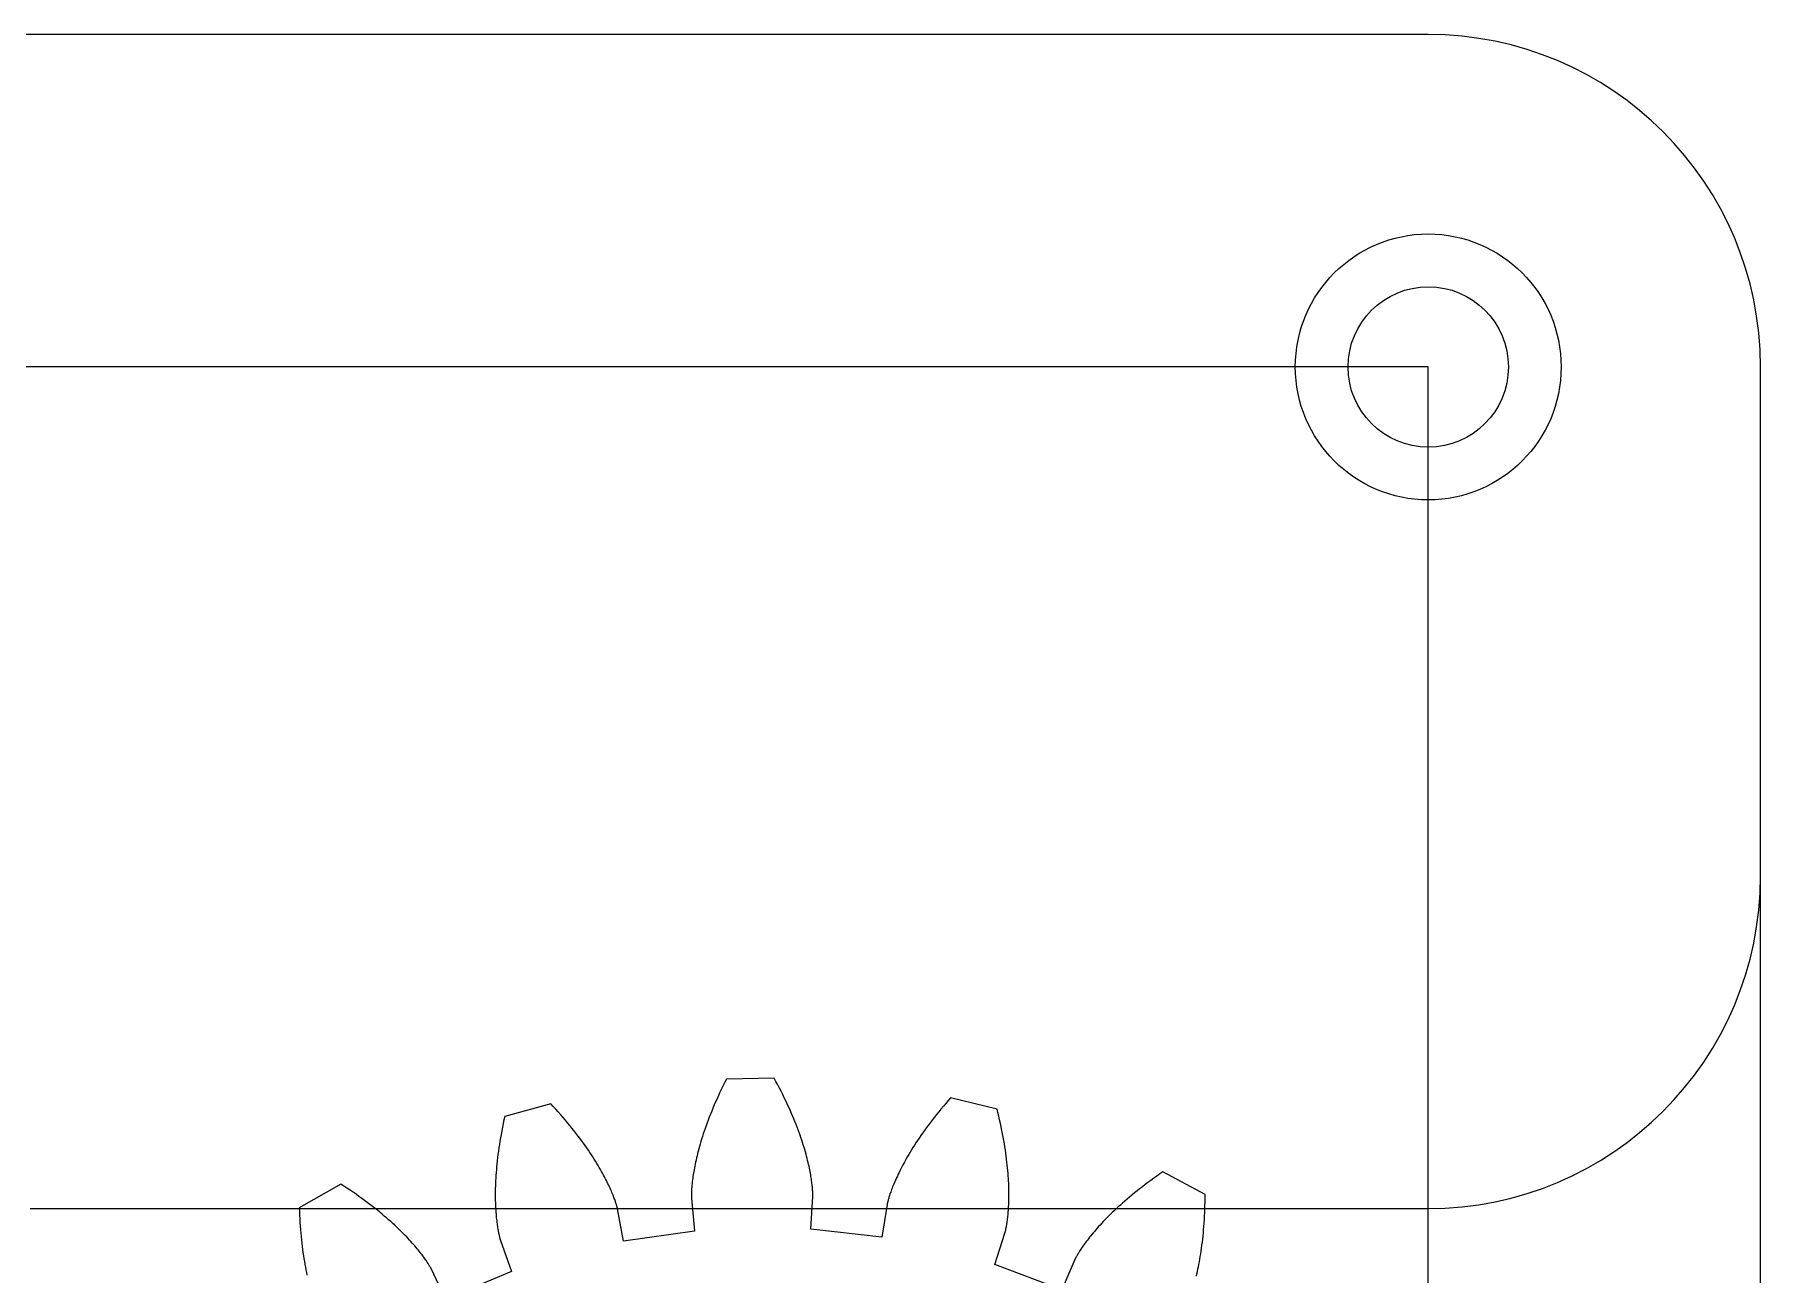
# Model space of a CAD drawing. Header units: millimetres. Extents: x -10 to 120, y 0 to 105.
# Drawn here: x 68.1 to 120, y 68.1 to 105.4 of the extents above; entities that cross this region are included whole.
import ezdxf

# ---------------------------------------------------------------- set-up
doc = ezdxf.new("R2010")
doc.units = ezdxf.units.MM
for name, color, linetype, lineweight in [('Drawings', 4, 'CONTINUOUS', 0), ('Layer02', 7, 'CONTINUOUS', 0), ('Layer03', 7, 'CONTINUOUS', 0), ('MotorGear', 6, 'CONTINUOUS', 0), ('Pipe Layer', 7, 'CONTINUOUS', 0), ('Syringe Layer', 7, 'CONTINUOUS', 0), ('Template', 7, 'CONTINUOUS', 0)]:
    doc.layers.add(name, color=color, linetype=linetype, lineweight=lineweight)

msp = doc.modelspace()

# ---------------------------------------------------------------- linework, layer by layer
at = {"layer": 'Drawings'}
for p, q in [((110, 95.4), (0, 95.4)), ((110, 10), (110, 95.4))]:
    msp.add_line(p, q, dxfattribs=at)
msp.add_circle((110, 95.4), 4, dxfattribs=at)
at = {"layer": 'Layer02'}
for p, q in [((110, 105.4), (0, 105.4)), ((120, 80.08), (120, 95.4)), ((67.92, 70.08), (110, 70.08))]:
    msp.add_line(p, q, dxfattribs=at)
msp.add_circle((110, 95.4), 2.413, dxfattribs=at)
for centre, start, end in [((110, 95.4), 0, 90), ((110, 80.08), 270, 0)]:
    msp.add_arc(centre, 10, start, end, dxfattribs=at)
at = {"layer": 'Layer03'}
for p, q in [((110, 105.4), (0, 105.4)), ((120, 10), (120, 95.4))]:
    msp.add_line(p, q, dxfattribs=at)
msp.add_circle((110, 95.4), 2.413, dxfattribs=at)
msp.add_arc((110, 95.4), 10, 0, 90, dxfattribs=at)
at = {"layer": 'MotorGear'}
for p, q in [((88.779533, 73.780802), (88.730617, 73.680254)), ((88.83012, 73.882523), (88.779533, 73.780802)), ((88.877975, 73.976675), (88.83012, 73.882523)), ((90.317348, 73.998135), (88.877975, 73.976675)), ((90.367988, 73.905449), (90.317348, 73.998135)), ((90.421586, 73.805283), (90.367988, 73.905449)), ((90.473477, 73.706238), (90.421586, 73.805283)), ((88.551187, 73.290197), (88.510263, 73.195818)), ((88.59366, 73.385851), (88.551187, 73.290197)), ((88.637705, 73.482759), (88.59366, 73.385851)), ((88.68335, 73.5809), (88.637705, 73.482759)), ((88.730617, 73.680254), (88.68335, 73.5809)), ((90.523685, 73.608337), (90.473477, 73.706238)), ((90.572235, 73.5116), (90.523685, 73.608337)), ((90.619149, 73.416046), (90.572235, 73.5116)), ((90.664455, 73.321703), (90.619149, 73.416046)), ((90.708174, 73.228586), (90.664455, 73.321703)), ((95.552286, 73.328896), (95.477992, 73.242952)), ((95.622053, 73.408192), (95.552286, 73.328896)), ((97.021542, 73.071018), (95.622053, 73.408192)), ((82.181462, 72.747021), (82.157761, 72.635916)), ((82.204399, 72.850117), (82.181462, 72.747021)), ((83.593214, 73.228859), (82.204399, 72.850117)), ((83.665313, 73.15168), (83.593214, 73.228859)), ((83.742137, 73.067989), (83.665313, 73.15168)), ((83.817029, 72.984961), (83.742137, 73.067989)), ((83.890007, 72.902622), (83.817029, 72.984961)), ((83.961089, 72.820997), (83.890007, 72.902622)), ((84.030293, 72.740114), (83.961089, 72.820997)), ((84.097637, 72.660002), (84.030293, 72.740114)), ((88.32796, 72.743715), (88.29578, 72.657381)), ((88.361532, 72.831434), (88.32796, 72.743715)), ((88.396521, 72.920523), (88.361532, 72.831434)), ((88.432956, 73.010963), (88.396521, 72.920523)), ((88.470861, 73.102736), (88.432956, 73.010963)), ((88.510263, 73.195818), (88.470861, 73.102736)), ((90.750334, 73.136719), (90.708174, 73.228586)), ((90.790958, 73.046118), (90.750334, 73.136719)), ((90.830072, 72.956804), (90.790958, 73.046118)), ((90.867702, 72.868797), (90.830072, 72.956804)), ((90.903873, 72.782118), (90.867702, 72.868797)), ((90.938612, 72.696781), (90.903873, 72.782118)), ((95.071702, 72.743313), (95.010388, 72.662952)), ((95.134811, 72.824549), (95.071702, 72.743313)), ((95.199738, 72.906633), (95.134811, 72.824549)), ((95.2665, 72.989544), (95.199738, 72.906633)), ((95.335117, 73.073252), (95.2665, 72.989544)), ((95.405608, 73.15773), (95.335117, 73.073252)), ((95.477992, 73.242952), (95.405608, 73.15773)), ((97.047541, 72.968651), (97.021542, 73.071018)), ((97.074544, 72.858301), (97.047541, 72.968651)), ((97.100174, 72.749464), (97.074544, 72.858301)), ((97.124458, 72.642153), (97.100174, 72.749464)), ((82.09451, 72.311966), (82.075948, 72.207148)), ((82.114313, 72.418375), (82.09451, 72.311966)), ((82.135387, 72.526361), (82.114313, 72.418375)), ((82.157761, 72.635916), (82.135387, 72.526361)), ((84.163141, 72.580683), (84.097637, 72.660002)), ((84.226822, 72.502186), (84.163141, 72.580683)), ((84.288702, 72.424534), (84.226822, 72.502186)), ((84.348798, 72.347754), (84.288702, 72.424534)), ((84.407132, 72.27187), (84.348798, 72.347754)), ((84.463724, 72.196909), (84.407132, 72.27187)), ((88.154809, 72.247118), (88.130409, 72.16946)), ((88.180437, 72.326262), (88.154809, 72.247118)), ((88.207321, 72.406876), (88.180437, 72.326262)), ((88.235488, 72.488945), (88.207321, 72.406876)), ((88.264965, 72.572454), (88.235488, 72.488945)), ((88.29578, 72.657381), (88.264965, 72.572454)), ((90.971946, 72.61281), (90.938612, 72.696781)), ((91.003899, 72.530218), (90.971946, 72.61281)), ((91.0345, 72.449026), (91.003899, 72.530218)), ((91.063775, 72.369247), (91.0345, 72.449026)), ((91.091751, 72.290903), (91.063775, 72.369247)), ((91.118455, 72.214008), (91.091751, 72.290903)), ((91.143915, 72.138575), (91.118455, 72.214008)), ((94.730053, 72.275131), (94.679086, 72.200535)), ((94.782693, 72.35075), (94.730053, 72.275131)), ((94.837024, 72.427364), (94.782693, 72.35075)), ((94.89307, 72.504951), (94.837024, 72.427364)), ((94.950851, 72.58349), (94.89307, 72.504951)), ((95.010388, 72.662952), (94.950851, 72.58349)), ((97.147424, 72.536381), (97.124458, 72.642153)), ((97.169102, 72.432163), (97.147424, 72.536381)), ((97.189522, 72.329515), (97.169102, 72.432163)), ((97.208711, 72.228451), (97.189522, 72.329515)), ((97.226699, 72.128986), (97.208711, 72.228451)), ((82.000725, 71.707413), (81.988991, 71.612421)), ((82.013523, 71.804071), (82.000725, 71.707413)), ((82.027415, 71.902388), (82.013523, 71.804071)), ((82.04243, 72.002346), (82.027415, 71.902388)), ((82.058598, 72.103937), (82.04243, 72.002346)), ((82.075948, 72.207148), (82.058598, 72.103937)), ((84.518594, 72.122894), (84.463724, 72.196909)), ((84.571763, 72.04985), (84.518594, 72.122894)), ((84.623252, 71.977798), (84.571763, 72.04985)), ((84.673083, 71.906767), (84.623252, 71.977798)), ((84.721278, 71.836777), (84.673083, 71.906767)), ((84.767859, 71.767851), (84.721278, 71.836777)), ((84.812848, 71.70001), (84.767859, 71.767851)), ((84.856267, 71.63328), (84.812848, 71.70001)), ((88.008218, 71.73555), (87.991621, 71.668699)), ((88.025843, 71.803982), (88.008218, 71.73555)), ((88.044526, 71.873989), (88.025843, 71.803982)), ((88.064296, 71.945553), (88.044526, 71.873989)), ((88.085181, 72.018661), (88.064296, 71.945553)), ((88.107209, 72.093304), (88.085181, 72.018661)), ((88.130409, 72.16946), (88.107209, 72.093304)), ((91.168159, 72.064625), (91.143915, 72.138575)), ((91.191214, 71.99217), (91.168159, 72.064625)), ((91.213108, 71.921228), (91.191214, 71.99217)), ((91.23387, 71.851809), (91.213108, 71.921228)), ((91.253527, 71.783932), (91.23387, 71.851809)), ((91.272109, 71.717607), (91.253527, 71.783932)), ((91.289643, 71.652849), (91.272109, 71.717607)), ((94.367227, 71.708853), (94.328817, 71.643232)), ((94.407126, 71.775669), (94.367227, 71.708853)), ((94.448537, 71.843664), (94.407126, 71.775669)), ((94.491483, 71.912815), (94.448537, 71.843664)), ((94.535988, 71.983099), (94.491483, 71.912815)), ((94.582075, 72.054495), (94.535988, 71.983099)), ((94.629767, 72.12698), (94.582075, 72.054495)), ((94.679086, 72.200535), (94.629767, 72.12698)), ((97.243515, 72.031128), (97.226699, 72.128986)), ((97.259189, 71.934893), (97.243515, 72.031128)), ((97.27375, 71.840294), (97.259189, 71.934893)), ((97.28723, 71.747343), (97.27375, 71.840294)), ((97.299655, 71.656048), (97.28723, 71.747343)), ((81.95208, 71.249346), (81.945208, 71.162851)), ((81.959863, 71.337563), (81.95208, 71.249346)), ((81.96859, 71.427485), (81.959863, 71.337563)), ((81.978288, 71.51911), (81.96859, 71.427485)), ((81.988991, 71.612421), (81.978288, 71.51911)), ((84.898139, 71.567682), (84.856267, 71.63328)), ((84.938489, 71.503237), (84.898139, 71.567682)), ((84.977338, 71.439968), (84.938489, 71.503237)), ((85.014711, 71.377895), (84.977338, 71.439968)), ((85.050631, 71.317038), (85.014711, 71.377895)), ((85.085124, 71.257418), (85.050631, 71.317038)), ((85.118212, 71.199057), (85.085124, 71.257418)), ((85.14992, 71.141973), (85.118212, 71.199057)), ((87.892378, 71.19241), (87.883718, 71.140348)), ((87.901799, 71.246157), (87.892378, 71.19241)), ((87.912014, 71.301577), (87.901799, 71.246157)), ((87.923052, 71.358662), (87.912014, 71.301577)), ((87.934942, 71.417404), (87.923052, 71.358662)), ((87.947715, 71.477789), (87.934942, 71.417404)), ((87.961399, 71.53981), (87.947715, 71.477789)), ((87.976025, 71.603449), (87.961399, 71.53981)), ((87.991621, 71.668699), (87.976025, 71.603449)), ((91.30616, 71.589674), (91.289643, 71.652849)), ((91.321687, 71.52809), (91.30616, 71.589674)), ((91.336254, 71.468113), (91.321687, 71.52809)), ((91.34989, 71.409752), (91.336254, 71.468113)), ((91.362625, 71.35302), (91.34989, 71.409752)), ((91.374487, 71.297928), (91.362625, 71.35302)), ((91.385507, 71.244486), (91.374487, 71.297928)), ((91.395714, 71.192707), (91.385507, 71.244486)), ((91.405138, 71.142597), (91.395714, 71.192707)), ((94.09957, 71.219158), (94.072182, 71.163847)), ((94.128249, 71.275827), (94.09957, 71.219158)), ((94.158242, 71.33383), (94.128249, 71.275827)), ((94.189575, 71.393152), (94.158242, 71.33383)), ((94.222275, 71.453773), (94.189575, 71.393152)), ((94.256365, 71.515675), (94.222275, 71.453773)), ((94.291871, 71.578835), (94.256365, 71.515675)), ((94.328817, 71.643232), (94.291871, 71.578835)), ((97.311058, 71.566425), (97.299655, 71.656048)), ((97.321468, 71.478479), (97.311058, 71.566425)), ((97.330915, 71.392227), (97.321468, 71.478479)), ((97.339431, 71.307676), (97.330915, 71.392227)), ((97.347044, 71.224836), (97.339431, 71.307676)), ((97.353786, 71.143715), (97.347044, 71.224836)), ((102.012875, 71.18038), (101.92558, 71.120926)), ((103.284544, 70.505762), (102.012875, 71.18038)), ((77.271642, 70.811527), (76.020648, 70.0993)), ((77.36067, 70.754704), (77.271642, 70.811527)), ((77.455894, 70.692747), (77.36067, 70.754704)), ((77.549081, 70.630953), (77.455894, 70.692747)), ((81.921402, 70.680452), (81.920051, 70.60622)), ((81.92345, 70.756458), (81.921402, 70.680452)), ((81.926224, 70.834232), (81.92345, 70.756458)), ((81.929755, 70.913767), (81.926224, 70.834232)), ((81.934075, 70.995052), (81.929755, 70.913767)), ((81.939217, 71.078083), (81.934075, 70.995052)), ((81.945208, 71.162851), (81.939217, 71.078083)), ((85.180275, 71.086185), (85.14992, 71.141973)), ((85.209301, 71.031713), (85.180275, 71.086185)), ((85.237022, 70.978577), (85.209301, 71.031713)), ((85.263465, 70.926794), (85.237022, 70.978577)), ((85.288655, 70.876385), (85.263465, 70.926794)), ((85.312619, 70.827362), (85.288655, 70.876385)), ((85.335383, 70.779747), (85.312619, 70.827362)), ((85.356973, 70.733557), (85.335383, 70.779747)), ((85.377415, 70.688807), (85.356973, 70.733557)), ((85.396738, 70.645512), (85.377415, 70.688807)), ((87.828252, 70.64992), (87.826735, 70.62044)), ((87.830132, 70.681171), (87.828252, 70.64992)), ((87.832409, 70.71419), (87.830132, 70.681171)), ((87.835112, 70.74897), (87.832409, 70.71419)), ((87.838273, 70.785511), (87.835112, 70.74897)), ((87.841922, 70.823801), (87.838273, 70.785511)), ((87.84609, 70.863838), (87.841922, 70.823801)), ((87.850808, 70.905615), (87.84609, 70.863838)), ((87.856107, 70.949123), (87.850808, 70.905615)), ((87.862017, 70.99436), (87.856107, 70.949123)), ((87.868568, 71.041315), (87.862017, 70.99436)), ((87.875792, 71.089981), (87.868568, 71.041315)), ((87.883718, 71.140348), (87.875792, 71.089981)), ((91.41381, 71.09417), (91.405138, 71.142597)), ((91.421758, 71.04743), (91.41381, 71.09417)), ((91.429014, 71.00239), (91.421758, 71.04743)), ((91.435607, 70.959057), (91.429014, 71.00239)), ((91.441569, 70.91744), (91.435607, 70.959057)), ((91.446929, 70.877544), (91.441569, 70.91744)), ((91.451717, 70.83938), (91.446929, 70.877544)), ((91.455966, 70.802952), (91.451717, 70.83938)), ((91.459705, 70.768267), (91.455966, 70.802952)), ((91.462964, 70.735331), (91.459705, 70.768267)), ((91.465776, 70.704149), (91.462964, 70.735331)), ((91.46817, 70.674726), (91.465776, 70.704149)), ((91.470178, 70.64707), (91.46817, 70.674726)), ((93.848455, 70.649769), (93.83446, 70.612024)), ((93.863414, 70.689058), (93.848455, 70.649769)), ((93.879367, 70.729883), (93.863414, 70.689058)), ((93.896341, 70.772228), (93.879367, 70.729883)), ((93.914364, 70.81608), (93.896341, 70.772228)), ((93.933464, 70.86142), (93.914364, 70.81608)), ((93.953666, 70.908234), (93.933464, 70.86142)), ((93.975001, 70.956505), (93.953666, 70.908234)), ((93.997493, 71.00622), (93.975001, 70.956505)), ((94.021169, 71.05736), (93.997493, 71.00622)), ((94.046057, 71.109907), (94.021169, 71.05736)), ((94.072182, 71.163847), (94.046057, 71.109907)), ((97.359687, 71.064322), (97.353786, 71.143715)), ((97.364779, 70.986664), (97.359687, 71.064322)), ((97.36909, 70.910753), (97.364779, 70.986664)), ((97.372654, 70.836594), (97.36909, 70.910753)), ((97.3755, 70.764193), (97.372654, 70.836594)), ((97.377659, 70.69356), (97.3755, 70.764193)), ((97.379163, 70.624697), (97.377659, 70.69356)), ((101.314465, 70.673256), (101.235093, 70.610668)), ((101.395795, 70.736246), (101.314465, 70.673256)), ((101.479095, 70.799606), (101.395795, 70.736246)), ((101.564379, 70.863308), (101.479095, 70.799606)), ((101.651657, 70.92732), (101.564379, 70.863308)), ((101.740942, 70.991615), (101.651657, 70.92732)), ((101.832246, 71.05616), (101.740942, 70.991615)), ((101.92558, 71.120926), (101.832246, 71.05616)), ((77.640243, 70.569349), (77.549081, 70.630953)), ((77.729391, 70.507967), (77.640243, 70.569349)), ((77.816536, 70.446835), (77.729391, 70.507967)), ((77.901687, 70.385986), (77.816536, 70.446835)), ((77.984859, 70.325449), (77.901687, 70.385986)), ((78.066061, 70.265255), (77.984859, 70.325449)), ((78.145308, 70.205433), (78.066061, 70.265255)), ((78.22261, 70.146009), (78.145308, 70.205433)), ((78.297983, 70.087017), (78.22261, 70.146009)), ((81.919365, 70.533766), (81.919312, 70.4631)), ((81.919312, 70.4631), (81.919862, 70.394224)), ((81.920051, 70.60622), (81.919365, 70.533766)), ((81.919862, 70.394224), (81.920982, 70.327145)), ((81.920982, 70.327145), (81.922643, 70.261866)), ((81.922643, 70.261866), (81.924811, 70.198391)), ((81.924811, 70.198391), (81.927458, 70.136726)), ((81.927458, 70.136726), (81.93055, 70.076874)), ((85.414966, 70.603693), (85.396738, 70.645512)), ((85.432129, 70.56336), (85.414966, 70.603693)), ((85.448253, 70.524534), (85.432129, 70.56336)), ((85.463366, 70.487225), (85.448253, 70.524534)), ((85.477495, 70.45145), (85.463366, 70.487225)), ((85.49067, 70.417221), (85.477495, 70.45145)), ((85.502917, 70.384556), (85.49067, 70.417221)), ((85.514265, 70.353466), (85.502917, 70.384556)), ((85.524743, 70.323963), (85.514265, 70.353466)), ((85.534379, 70.296061), (85.524743, 70.323963)), ((85.543202, 70.269772), (85.534379, 70.296061)), ((85.551241, 70.245108), (85.543202, 70.269772)), ((85.558525, 70.22208), (85.551241, 70.245108)), ((85.565084, 70.200701), (85.558525, 70.22208)), ((85.570945, 70.180981), (85.565084, 70.200701)), ((85.57614, 70.162926), (85.570945, 70.180981)), ((85.580698, 70.146553), (85.57614, 70.162926)), ((85.584647, 70.13187), (85.580698, 70.146553)), ((85.588019, 70.118881), (85.584647, 70.13187)), ((87.823694, 70.520304), (87.823534, 70.499731)), ((87.823534, 70.499731), (87.823552, 70.480946)), ((87.823552, 70.480946), (87.823717, 70.463951)), ((87.824063, 70.542664), (87.823694, 70.520304)), ((87.823717, 70.463951), (87.823996, 70.448748)), ((87.823996, 70.448748), (87.82436, 70.435333)), ((87.824672, 70.566809), (87.824063, 70.542664)), ((87.82436, 70.435333), (87.824776, 70.423712)), ((87.825553, 70.592733), (87.824672, 70.566809)), ((87.824776, 70.423712), (87.825214, 70.413883)), ((87.825214, 70.413883), (87.825642, 70.405844)), ((87.826735, 70.62044), (87.825553, 70.592733)), ((87.825642, 70.405844), (87.82603, 70.399593)), ((87.82603, 70.399593), (87.826345, 70.395132)), ((87.826345, 70.395132), (87.826634, 70.391565)), ((87.826634, 70.391565), (87.918437, 69.403505)), ((91.412786, 69.455601), (91.475094, 70.445959)), ((91.471831, 70.621181), (91.470178, 70.64707)), ((91.47316, 70.597067), (91.471831, 70.621181)), ((91.474195, 70.574728), (91.47316, 70.597067)), ((91.474968, 70.554169), (91.474195, 70.574728)), ((91.47551, 70.535391), (91.474968, 70.554169)), ((91.475094, 70.445959), (91.475277, 70.449532)), ((91.475277, 70.449532), (91.475459, 70.454)), ((91.475459, 70.454), (91.47566, 70.46026)), ((91.475852, 70.518398), (91.47551, 70.535391)), ((91.47566, 70.46026), (91.475848, 70.468307)), ((91.475848, 70.468307), (91.475993, 70.478146)), ((91.476026, 70.503193), (91.475852, 70.518398)), ((91.475993, 70.478146), (91.476063, 70.489775)), ((91.476063, 70.489775), (91.476026, 70.503193)), ((93.712161, 70.197172), (93.55536, 69.217323)), ((93.712768, 70.200699), (93.712161, 70.197172)), ((93.713572, 70.205097), (93.712768, 70.200699)), ((93.714751, 70.211248), (93.713572, 70.205097)), ((93.716336, 70.219141), (93.714751, 70.211248)), ((93.718356, 70.228771), (93.716336, 70.219141)), ((93.720843, 70.240131), (93.718356, 70.228771)), ((93.723826, 70.253214), (93.720843, 70.240131)), ((93.727337, 70.268007), (93.723826, 70.253214)), ((93.731404, 70.28451), (93.727337, 70.268007)), ((93.736058, 70.30271), (93.731404, 70.28451)), ((93.74133, 70.322596), (93.736058, 70.30271)), ((93.747248, 70.344162), (93.74133, 70.322596)), ((93.753842, 70.367397), (93.747248, 70.344162)), ((93.761142, 70.392288), (93.753842, 70.367397)), ((93.769177, 70.418829), (93.761142, 70.392288)), ((93.777977, 70.447006), (93.769177, 70.418829)), ((93.787571, 70.476809), (93.777977, 70.447006)), ((93.797988, 70.508223), (93.787571, 70.476809)), ((93.809255, 70.541239), (93.797988, 70.508223)), ((93.821404, 70.575846), (93.809255, 70.541239)), ((93.83446, 70.612024), (93.821404, 70.575846)), ((97.368347, 70.085548), (97.371338, 70.138239)), ((97.371338, 70.138239), (97.373955, 70.192743)), ((97.373955, 70.192743), (97.376166, 70.249054)), ((97.376166, 70.249054), (97.37794, 70.307171)), ((97.37794, 70.307171), (97.379246, 70.36709)), ((97.380042, 70.557615), (97.379163, 70.624697)), ((97.379246, 70.36709), (97.380053, 70.428806)), ((97.380329, 70.492317), (97.380042, 70.557615)), ((97.380053, 70.428806), (97.380329, 70.492317)), ((100.733139, 70.186193), (100.668919, 70.127844)), ((100.7992, 70.245171), (100.733139, 70.186193)), ((100.867118, 70.304749), (100.7992, 70.245171)), ((100.93691, 70.364901), (100.867118, 70.304749)), ((101.008587, 70.425596), (100.93691, 70.364901)), ((101.082168, 70.486809), (101.008587, 70.425596)), ((101.157665, 70.54851), (101.082168, 70.486809)), ((101.235093, 70.610668), (101.157665, 70.54851)), ((103.277573, 70.064775), (103.280739, 70.174755)), ((103.280739, 70.174755), (103.282981, 70.286547)), ((103.282981, 70.286547), (103.284268, 70.400145)), ((103.284268, 70.400145), (103.284544, 70.505762)), ((76.020648, 70.0993), (76.024071, 69.993738)), ((76.024071, 69.993738), (76.028745, 69.88023)), ((76.028745, 69.88023), (76.034319, 69.768555)), ((76.034319, 69.768555), (76.040762, 69.658718)), ((76.040762, 69.658718), (76.048044, 69.550726)), ((78.371438, 70.028486), (78.297983, 70.087017)), ((78.442992, 69.97044), (78.371438, 70.028486)), ((78.512655, 69.912914), (78.442992, 69.97044)), ((78.580446, 69.855932), (78.512655, 69.912914)), ((78.646377, 69.799524), (78.580446, 69.855932)), ((78.710464, 69.743717), (78.646377, 69.799524)), ((78.772721, 69.688541), (78.710464, 69.743717)), ((78.833168, 69.634022), (78.772721, 69.688541)), ((78.891818, 69.580185), (78.833168, 69.634022)), ((81.93055, 70.076874), (81.934055, 70.018835)), ((81.934055, 70.018835), (81.937944, 69.962616)), ((81.937944, 69.962616), (81.942184, 69.908215)), ((81.942184, 69.908215), (81.946745, 69.855637)), ((81.946745, 69.855637), (81.951593, 69.80488)), ((81.951593, 69.80488), (81.956698, 69.755947)), ((81.956698, 69.755947), (81.96203, 69.708838)), ((81.96203, 69.708838), (81.967556, 69.663553)), ((81.967556, 69.663553), (81.973244, 69.620092)), ((81.973244, 69.620092), (81.979063, 69.578455)), ((85.590844, 70.107601), (85.588019, 70.118881)), ((85.593151, 70.098036), (85.590844, 70.107601)), ((85.594969, 70.090195), (85.593151, 70.098036)), ((85.596332, 70.084082), (85.594969, 70.090195)), ((85.597266, 70.079708), (85.596332, 70.084082)), ((85.597978, 70.0762), (85.597266, 70.079708)), ((85.783919, 69.101463), (85.597978, 70.0762)), ((97.314709, 69.594915), (97.31974, 69.625818)), ((97.31974, 69.625818), (97.324773, 69.658529)), ((97.324773, 69.658529), (97.329778, 69.693054)), ((97.329778, 69.693054), (97.334723, 69.729395)), ((97.334723, 69.729395), (97.339576, 69.767551)), ((97.339576, 69.767551), (97.344306, 69.807528)), ((97.344306, 69.807528), (97.348881, 69.849319)), ((97.348881, 69.849319), (97.353271, 69.892931)), ((97.353271, 69.892931), (97.357444, 69.938358)), ((97.357444, 69.938358), (97.361369, 69.985607)), ((97.361369, 69.985607), (97.365014, 70.03467)), ((97.365014, 70.03467), (97.368347, 70.085548)), ((100.171029, 69.635475), (100.124281, 69.58489)), ((100.219442, 69.686953), (100.171029, 69.635475)), ((100.269541, 69.7393), (100.219442, 69.686953)), ((100.321341, 69.792486), (100.269541, 69.7393)), ((100.374863, 69.846491), (100.321341, 69.792486)), ((100.430125, 69.901287), (100.374863, 69.846491)), ((100.487144, 69.956848), (100.430125, 69.901287)), ((100.545938, 70.013145), (100.487144, 69.956848)), ((100.606524, 70.070152), (100.545938, 70.013145)), ((100.668919, 70.127844), (100.606524, 70.070152)), ((103.248981, 69.542305), (103.256294, 69.64312)), ((103.256294, 69.64312), (103.262843, 69.745781)), ((103.262843, 69.745781), (103.268592, 69.850281)), ((103.268592, 69.850281), (103.273513, 69.956615)), ((103.273513, 69.956615), (103.277573, 70.064775)), ((76.048044, 69.550726), (76.056132, 69.444586)), ((76.056132, 69.444586), (76.064994, 69.340303)), ((76.064994, 69.340303), (76.0746, 69.237883)), ((76.0746, 69.237883), (76.084915, 69.137331)), ((76.084915, 69.137331), (76.09591, 69.038651)), ((78.948689, 69.527061), (78.891818, 69.580185)), ((79.003798, 69.474676), (78.948689, 69.527061)), ((79.05716, 69.423056), (79.003798, 69.474676)), ((79.108796, 69.372227), (79.05716, 69.423056)), ((79.158723, 69.322216), (79.108796, 69.372227)), ((79.206958, 69.273046), (79.158723, 69.322216)), ((79.253521, 69.224747), (79.206958, 69.273046)), ((79.298429, 69.177343), (79.253521, 69.224747)), ((79.341704, 69.130856), (79.298429, 69.177343)), ((79.383364, 69.085316), (79.341704, 69.130856)), ((81.979063, 69.578455), (81.984983, 69.538639)), ((81.984983, 69.538639), (81.990971, 69.500645)), ((81.990971, 69.500645), (81.996997, 69.464466)), ((81.996997, 69.464466), (82.003028, 69.430105)), ((82.003028, 69.430105), (82.009035, 69.39756)), ((82.009035, 69.39756), (82.014985, 69.366821)), ((82.014985, 69.366821), (82.020848, 69.337891)), ((82.020848, 69.337891), (82.026592, 69.31076)), ((82.026592, 69.31076), (82.032187, 69.285431)), ((82.032187, 69.285431), (82.037601, 69.261894)), ((82.037601, 69.261894), (82.042805, 69.240145)), ((82.042805, 69.240145), (82.047766, 69.220179)), ((82.047766, 69.220179), (82.052455, 69.201986)), ((82.052455, 69.201986), (82.056841, 69.185566)), ((82.056841, 69.185566), (82.060893, 69.170912)), ((82.060893, 69.170912), (82.06458, 69.158009)), ((82.06458, 69.158009), (82.067874, 69.146856)), ((82.067874, 69.146856), (82.070743, 69.137444)), ((82.070743, 69.137444), (82.073156, 69.129765)), ((82.073156, 69.129765), (82.075086, 69.123808)), ((82.075086, 69.123808), (82.076501, 69.119564)), ((82.076501, 69.119564), (82.077668, 69.116182)), ((82.077668, 69.116182), (82.412308, 68.181995)), ((87.918437, 69.403505), (85.783919, 69.101463)), ((93.55536, 69.217323), (91.412786, 69.455601)), ((96.952883, 68.398771), (97.259525, 69.34252)), ((97.259525, 69.34252), (97.260591, 69.345936)), ((97.260591, 69.345936), (97.261878, 69.350218)), ((97.261878, 69.350218), (97.26363, 69.356232)), ((97.26363, 69.356232), (97.265813, 69.363979)), ((97.265813, 69.363979), (97.268401, 69.373472)), ((97.268401, 69.373472), (97.27136, 69.38472)), ((97.27136, 69.38472), (97.274662, 69.397724)), ((97.274662, 69.397724), (97.278275, 69.412495)), ((97.278275, 69.412495), (97.282168, 69.429039)), ((97.282168, 69.429039), (97.286314, 69.447361)), ((97.286314, 69.447361), (97.290678, 69.467466)), ((97.290678, 69.467466), (97.29523, 69.489361)), ((97.29523, 69.489361), (97.299941, 69.51305)), ((97.299941, 69.51305), (97.304778, 69.538534)), ((97.304778, 69.538534), (97.309711, 69.565823)), ((97.309711, 69.565823), (97.314709, 69.594915)), ((99.714204, 69.094389), (99.685842, 69.056398)), ((99.743979, 69.133556), (99.714204, 69.094389)), ((99.775189, 69.173874), (99.743979, 69.133556)), ((99.807858, 69.215324), (99.775189, 69.173874)), ((99.842007, 69.257883), (99.807858, 69.215324)), ((99.877657, 69.301527), (99.842007, 69.257883)), ((99.914831, 69.346235), (99.877657, 69.301527)), ((99.953549, 69.391983), (99.914831, 69.346235)), ((99.993834, 69.438745), (99.953549, 69.391983)), ((100.035704, 69.486502), (99.993834, 69.438745)), ((100.079179, 69.535223), (100.035704, 69.486502)), ((100.124281, 69.58489), (100.079179, 69.535223)), ((103.202031, 69.066082), (103.2127, 69.157598)), ((103.2127, 69.157598), (103.22276, 69.25098)), ((103.22276, 69.25098), (103.232183, 69.34623)), ((103.232183, 69.34623), (103.240933, 69.44334)), ((103.240933, 69.44334), (103.248981, 69.542305)), ((76.09591, 69.038651), (76.107552, 68.941845)), ((76.107552, 68.941845), (76.119809, 68.846918)), ((76.119809, 68.846918), (76.132648, 68.753878)), ((76.132648, 68.753878), (76.146041, 68.66272)), ((76.146041, 68.66272), (76.159952, 68.57345)), ((76.159952, 68.57345), (76.174351, 68.486071)), ((79.423429, 69.040741), (79.383364, 69.085316)), ((79.461919, 68.997162), (79.423429, 69.040741)), ((79.498855, 68.954599), (79.461919, 68.997162)), ((79.534257, 68.913076), (79.498855, 68.954599)), ((79.568147, 68.87262), (79.534257, 68.913076)), ((79.600545, 68.83325), (79.568147, 68.87262)), ((79.631474, 68.794989), (79.600545, 68.83325)), ((79.660957, 68.75786), (79.631474, 68.794989)), ((79.689013, 68.721888), (79.660957, 68.75786)), ((79.715667, 68.68709), (79.689013, 68.721888)), ((79.74094, 68.653494), (79.715667, 68.68709)), ((79.764856, 68.621115), (79.74094, 68.653494)), ((79.787439, 68.589977), (79.764856, 68.621115)), ((79.808712, 68.560101), (79.787439, 68.589977)), ((99.378296, 68.574278), (99.373944, 68.565453)), ((99.38353, 68.584661), (99.378296, 68.574278)), ((99.389673, 68.596592), (99.38353, 68.584661)), ((99.396752, 68.610048), (99.389673, 68.596592)), ((99.404796, 68.625019), (99.396752, 68.610048)), ((99.413831, 68.641491), (99.404796, 68.625019)), ((99.423882, 68.659441), (99.413831, 68.641491)), ((99.434977, 68.678858), (99.423882, 68.659441)), ((99.447143, 68.699724), (99.434977, 68.678858)), ((99.460403, 68.722017), (99.447143, 68.699724)), ((99.474787, 68.745726), (99.460403, 68.722017)), ((99.490317, 68.770828), (99.474787, 68.745726)), ((99.507022, 68.79731), (99.490317, 68.770828)), ((99.524923, 68.825146), (99.507022, 68.79731)), ((99.544047, 68.854322), (99.524923, 68.825146)), ((99.564421, 68.884821), (99.544047, 68.854322)), ((99.586064, 68.916616), (99.564421, 68.884821)), ((99.609005, 68.949694), (99.586064, 68.916616)), ((99.633265, 68.98403), (99.609005, 68.949694)), ((99.658871, 69.019606), (99.633265, 68.98403)), ((99.685842, 69.056398), (99.658871, 69.019606)), ((103.127049, 68.556383), (103.140694, 68.636633)), ((103.140694, 68.636633), (103.153921, 68.718763)), ((103.153921, 68.718763), (103.1667, 68.802776)), ((103.1667, 68.802776), (103.178999, 68.888668)), ((103.178999, 68.888668), (103.190787, 68.976439)), ((103.190787, 68.976439), (103.202031, 69.066082)), ((76.174351, 68.486071), (76.189205, 68.400583)), ((76.189205, 68.400583), (76.204483, 68.31699)), ((76.204483, 68.31699), (76.220153, 68.235289)), ((76.220153, 68.235289), (76.236183, 68.155483)), ((76.236183, 68.155483), (76.252542, 68.077568)), ((79.828698, 68.531507), (79.808712, 68.560101)), ((79.847421, 68.504217), (79.828698, 68.531507)), ((79.864907, 68.478245), (79.847421, 68.504217)), ((79.88118, 68.453617), (79.864907, 68.478245)), ((79.896263, 68.430347), (79.88118, 68.453617)), ((79.910183, 68.408459), (79.896263, 68.430347)), ((79.922965, 68.387966), (79.910183, 68.408459)), ((79.934634, 68.368889), (79.922965, 68.387966)), ((79.945216, 68.351246), (79.934634, 68.368889)), ((79.954738, 68.335051), (79.945216, 68.351246)), ((79.963223, 68.320326), (79.954738, 68.335051)), ((79.970701, 68.307085), (79.963223, 68.320326)), ((79.977197, 68.295345), (79.970701, 68.307085)), ((79.982738, 68.28512), (79.977197, 68.295345)), ((79.987351, 68.276428), (79.982738, 68.28512)), ((79.991063, 68.269287), (79.987351, 68.276428)), ((79.993902, 68.263704), (79.991063, 68.269287)), ((79.995895, 68.259701), (79.993902, 68.263704)), ((79.997457, 68.256481), (79.995895, 68.259701)), ((80.419964, 67.358608), (79.997457, 68.256481)), ((82.412308, 68.181995), (80.419964, 67.358608)), ((98.968884, 67.635141), (96.952883, 68.398771)), ((99.364438, 68.545212), (98.968884, 67.635141)), ((99.365902, 68.548477), (99.364438, 68.545212)), ((99.367775, 68.552538), (99.365902, 68.548477)), ((99.370447, 68.558201), (99.367775, 68.552538)), ((99.373944, 68.565453), (99.370447, 68.558201)), ((103.022554, 68.047361), (103.038223, 68.114433)), ((103.038223, 68.114433), (103.053698, 68.183386)), ((103.053698, 68.183386), (103.068947, 68.254219)), ((103.068947, 68.254219), (103.083938, 68.326933)), ((103.083938, 68.326933), (103.098639, 68.401533)), ((103.098639, 68.401533), (103.113021, 68.478016)), ((103.113021, 68.478016), (103.127049, 68.556383))]:
    msp.add_line(p, q, dxfattribs=at)
at = {"layer": 'Pipe Layer'}
for p, q in [((110, 105.4), (0, 105.4)), ((120, 80.08), (120, 95.4)), ((67.92, 70.08), (110, 70.08))]:
    msp.add_line(p, q, dxfattribs=at)
msp.add_circle((110, 95.4), 2.413, dxfattribs=at)
for centre, start, end in [((110, 95.4), 0, 90), ((110, 80.08), 270, 0)]:
    msp.add_arc(centre, 10, start, end, dxfattribs=at)
at = {"layer": 'Syringe Layer'}
for p, q in [((110, 105.4), (0, 105.4)), ((120, 80.08), (120, 95.4)), ((67.92, 70.08), (110, 70.08))]:
    msp.add_line(p, q, dxfattribs=at)
msp.add_circle((110, 95.4), 2.413, dxfattribs=at)
for centre, start, end in [((110, 95.4), 0, 90), ((110, 80.08), 270, 0)]:
    msp.add_arc(centre, 10, start, end, dxfattribs=at)
at = {"layer": 'Template'}
for p, q in [((110, 105.4), (0, 105.4)), ((120, 10), (120, 95.4))]:
    msp.add_line(p, q, dxfattribs=at)
msp.add_circle((110, 95.4), 2.413, dxfattribs=at)
msp.add_arc((110, 95.4), 10, 0, 90, dxfattribs=at)

doc.saveas('drawing.dxf')
